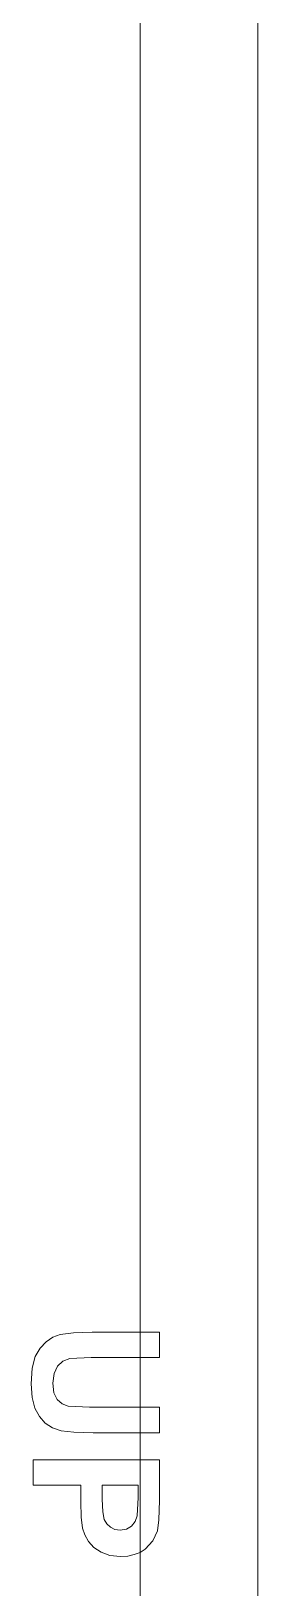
# Model space of a CAD drawing. Header units: millimetres. Extents: x 5 to 3562, y -58 to 420.
# Drawn here: x 1604.3 to 1618.4, y 200.2 to 297.1 of the extents above; entities that cross this region are included whole.
import ezdxf

# ---------------------------------------------------------------- set-up
doc = ezdxf.new("R2010")
doc.units = ezdxf.units.MM
doc.layers.add('Layer0', color=7, linetype='BYLAYER', lineweight=5, true_color=0xffffff)
doc.layers.add('UP 90deg', color=7, linetype='BYLAYER', lineweight=5, true_color=0xffffff)

msp = doc.modelspace()

# ---------------------------------------------------------------- linework, layer by layer
at = {"layer": 'Layer0', "color": 2, "true_color": 0xffff00}
msp.add_line((1611.089, 72.168), (1611.089, 309.466), dxfattribs=at)
at = {"layer": 'Layer0'}
msp.add_line((1618.423, 307.791), (1618.423, 74.691), dxfattribs=at)
at = {"layer": 'UP 90deg'}
for p, q in [((1604.836, 215.095), (1605.213, 215.494)), ((1605.213, 215.494), (1605.639, 215.774)), ((1605.639, 215.774), (1606.085, 215.939)), ((1606.085, 215.939), (1606.922, 216.056)), ((1606.922, 216.056), (1608.081, 216.095)), ((1608.081, 216.095), (1612.277, 216.095)), ((1612.277, 216.095), (1612.277, 214.507)), ((1604.342, 213.855), (1604.537, 214.574)), ((1604.537, 214.574), (1604.836, 215.095)), ((1606.267, 214.275), (1605.927, 213.962)), ((1606.702, 214.448), (1606.267, 214.275)), ((1608.017, 214.507), (1606.702, 214.448)), ((1612.277, 214.507), (1608.017, 214.507)), ((1604.277, 212.865), (1604.342, 213.855)), ((1605.708, 213.508), (1605.635, 212.913)), ((1605.927, 213.962), (1605.708, 213.508)), ((1604.337, 212.02), (1604.277, 212.865)), ((1605.635, 212.913), (1605.704, 212.32)), ((1605.704, 212.32), (1605.911, 211.894)), ((1604.516, 211.352), (1604.337, 212.02)), ((1604.795, 210.831), (1604.516, 211.352)), ((1605.911, 211.894), (1606.219, 211.619)), ((1606.219, 211.619), (1606.59, 211.481)), ((1606.59, 211.481), (1607.926, 211.411)), ((1607.926, 211.411), (1612.277, 211.411)), ((1612.277, 211.411), (1612.277, 209.823)), ((1605.157, 210.426), (1604.795, 210.831)), ((1605.605, 210.134), (1605.157, 210.426)), ((1606.144, 209.951), (1605.605, 210.134)), ((1606.937, 209.855), (1606.144, 209.951)), ((1608.146, 209.823), (1606.937, 209.855)), ((1612.277, 209.823), (1608.146, 209.823)), ((1604.411, 208.149), (1612.277, 208.149)), ((1604.411, 206.56), (1604.411, 208.149)), ((1612.277, 208.149), (1612.277, 205.6)), ((1607.378, 206.56), (1604.411, 206.56)), ((1607.378, 205.525), (1607.378, 206.56)), ((1610.946, 206.56), (1608.714, 206.56)), ((1608.714, 206.56), (1608.714, 205.691)), ((1610.946, 205.793), (1610.946, 206.56)), ((1607.406, 204.574), (1607.378, 205.525)), ((1608.714, 205.691), (1608.745, 204.908)), ((1610.893, 204.65), (1610.946, 205.793)), ((1612.277, 205.6), (1612.248, 204.403)), ((1607.491, 203.878), (1607.406, 204.574)), ((1608.745, 204.908), (1608.838, 204.436)), ((1610.771, 204.297), (1610.893, 204.65)), ((1607.63, 203.462), (1607.491, 203.878)), ((1608.838, 204.436), (1608.996, 204.153)), ((1608.996, 204.153), (1609.224, 203.939)), ((1609.224, 203.939), (1609.508, 203.804)), ((1609.508, 203.804), (1609.836, 203.76)), ((1609.836, 203.76), (1610.227, 203.823)), ((1610.227, 203.823), (1610.544, 204.012)), ((1610.544, 204.012), (1610.771, 204.297)), ((1612.159, 203.711), (1611.878, 203.09)), ((1612.248, 204.403), (1612.159, 203.711)), ((1607.864, 203.054), (1607.63, 203.462)), ((1608.199, 202.684), (1607.864, 203.054)), ((1608.639, 202.386), (1608.199, 202.684)), ((1611.389, 202.579), (1611.071, 202.38)), ((1611.878, 203.09), (1611.389, 202.579)), ((1609.191, 202.189), (1608.639, 202.386)), ((1609.857, 202.123), (1609.191, 202.189)), ((1610.305, 202.152), (1609.857, 202.123)), ((1610.71, 202.237), (1610.305, 202.152)), ((1611.071, 202.38), (1610.71, 202.237))]:
    msp.add_line(p, q, dxfattribs=at)

doc.saveas('drawing.dxf')
